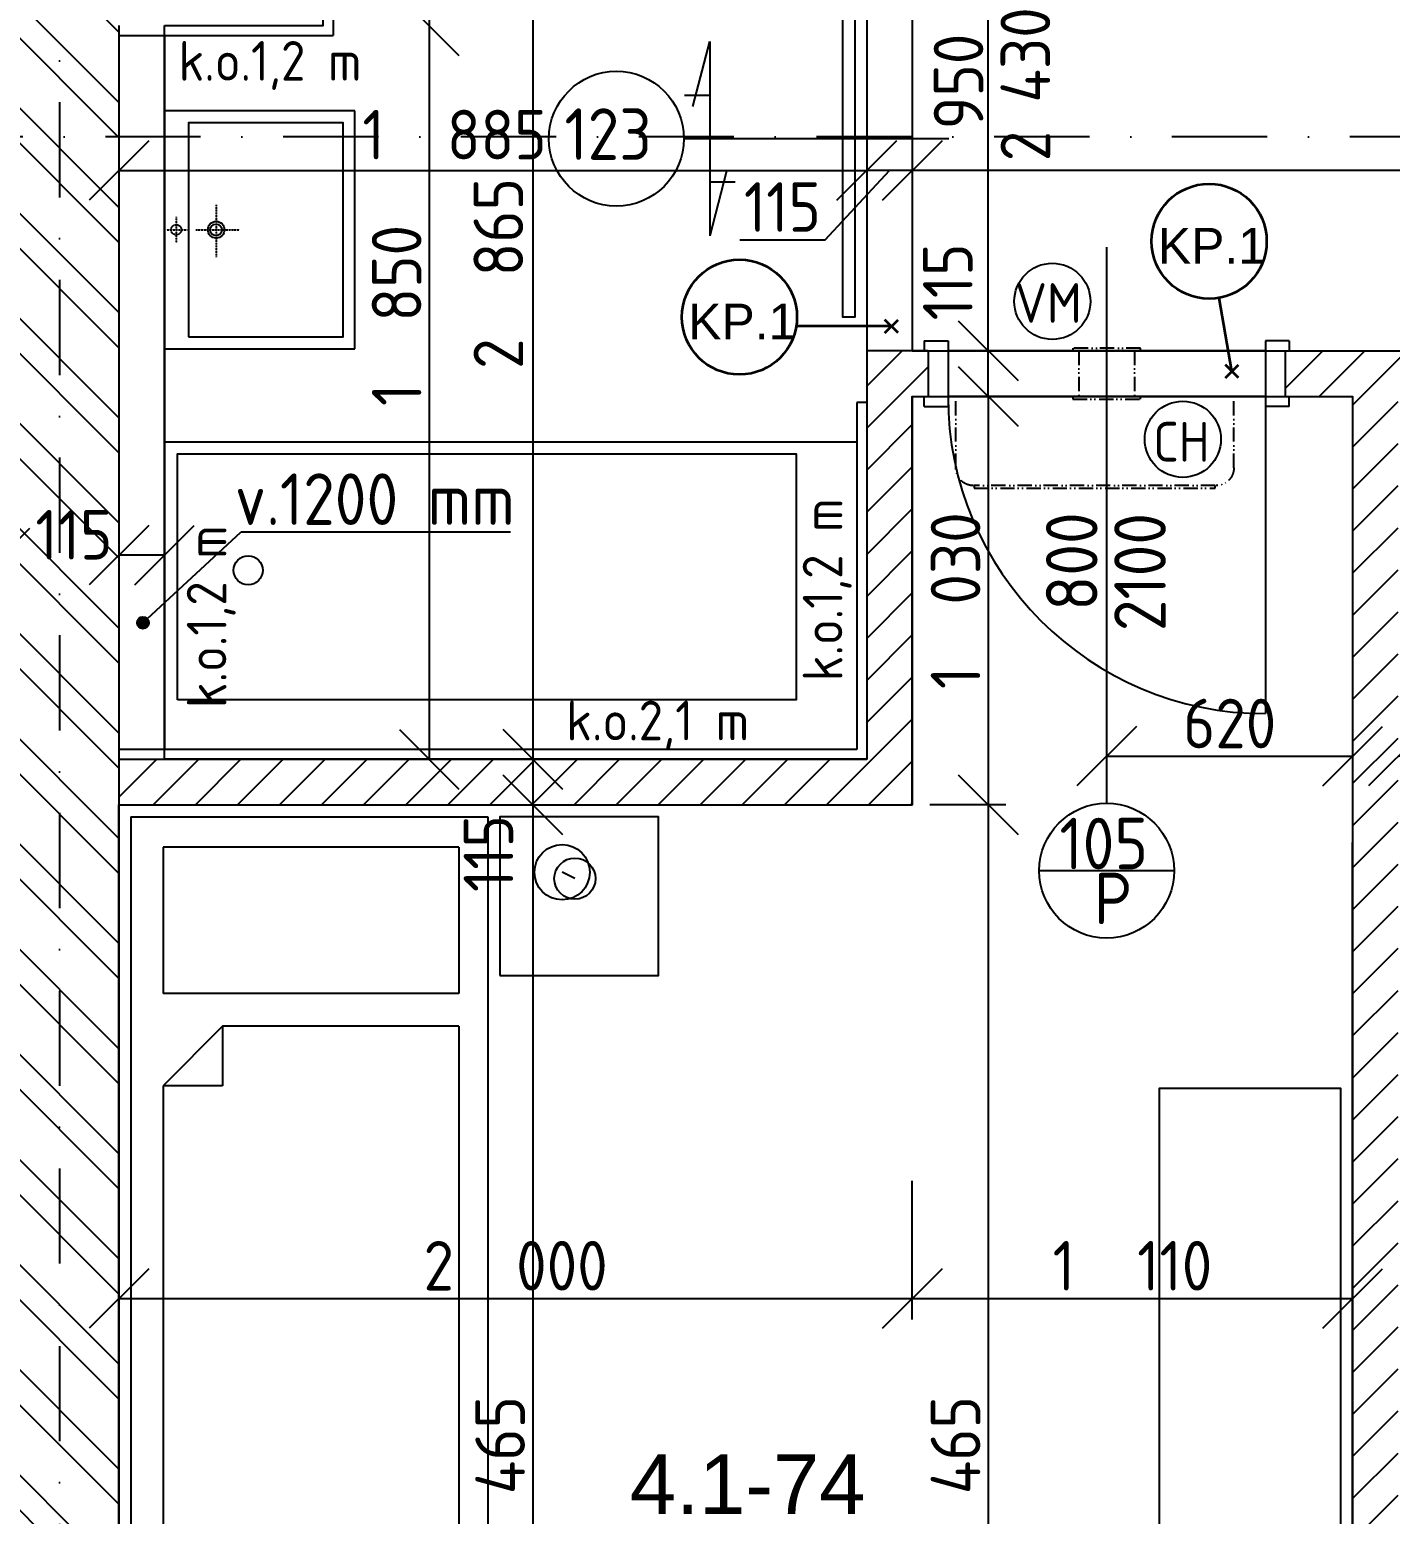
# Model space of a CAD drawing. Extents: x 4511820 to 5180432, y -1526536 to -944957.
# Drawn here: x 5014116 to 5017546, y -1079052 to -1075308 of the extents above; entities that cross this region are included whole.
import ezdxf

# ---------------------------------------------------------------- set-up
doc = ezdxf.new("R2010")
doc.units = 0
doc.header["$MEASUREMENT"] = 0
for name, pattern in [('ACAD_ISO12W100', [22, 12, -3, 0.5, -3, 0.5, -3]), ('BODKOCIARKOVANA_3', [5.6, 3, -1.3, 0, -1.3]), ('DASHED', [0.75, 0.5, -0.25])]:
    doc.linetypes.add(name, pattern=pattern)
doc.layers.get('0').update_dxf_attribs({"linetype": 'CONTINUOUS'})
doc.layers.get('Defpoints').update_dxf_attribs({"color": 61, "linetype": 'CONTINUOUS'})
for name, color, linetype in [('DVERE', 45, 'CONTINUOUS'), ('KÓTY', 4, 'CONTINUOUS'), ('MÚRY', 1, 'CONTINUOUS'), ('OKNÁ', 143, 'CONTINUOUS'), ('osi', 253, 'CONTINUOUS'), ('Plochy', 41, 'CONTINUOUS'), ('POPIS', 7, 'CONTINUOUS'), ('TENKÁ', 7, 'CONTINUOUS'), ('ZARIADENIE', 47, 'CONTINUOUS'), ('ZARIADOVACIE', 144, 'CONTINUOUS'), ('ZZ-chladenie', 133, 'CONTINUOUS'), ('zz-vetr', 52, 'CONTINUOUS'), ('ŠRAFY', 82, 'CONTINUOUS')]:
    doc.layers.add(name, color=color, linetype=linetype)
doc.layers.add('preklady', color=74, linetype='CONTINUOUS', lineweight=35)
doc.styles.add('ARIAL', font='arial.ttf')
doc.styles.add('STYLE1', font='isocp.shx')
doc.dimstyles.new('STANDARD-50', dxfattribs={"dimtxt": 125, "dimasz": 150, "dimexe": 10, "dimexo": 200, "dimgap": 20, "dimtad": 1, "dimdsep": 46, "dimlunit": 6, "dimtxsty": 'STYLE1', "dimblk1": 'OBLIQUE', "dimblk2": 'OBLIQUE', "dimsah": 1, "dimcen": 2.5, "dimse1": 1, "dimse2": 1, "dimadec": 0, "dimazin": 0, "dimtfac": 1, "dimtmove": 1, "dimatfit": 3, "dimldrblk": 'OBLIQUE', "dimfxl": 1, "dimtolj": 1, "dimtzin": 0, "dimarcsym": 0})
pattern_1 = [(45, (515270.5, 400718.02), (-53.0330086, 53.0330086), [])]

# ---------------------------------------------------------------- blocks, each defined once
blk = doc.blocks.new('JEDNOPOSTEL')
at = {"layer": 'ZARIADENIE', "ltscale": 0.25}
for p, q in [((4449069, -1322230.2), (4447069, -1322230.2)), ((4447069, -1323130.2), (4447069, -1322230.2)), ((4449069, -1322230.2), (4449069, -1323130.2)), ((4449069, -1323130.2), (4447069, -1323130.2)), ((4448913, -1323349.6), (4448929.1, -1323317.4))]:
    blk.add_line(p, q, dxfattribs=at)
at = {"layer": 'ZARIADENIE', "color": 76, "ltscale": 0.25}
for p, q in [((4448390.6, -1322311.3), (4447130.6, -1322311.3)), ((4447130.6, -1323056.9), (4447130.6, -1322311.3)), ((4448540.6, -1322461.3), (4448390.6, -1322311.3)), ((4448390.6, -1322461.3), (4448390.6, -1322311.3)), ((4448992.6, -1322311.3), (4448623.3, -1322311.3)), ((4448623.3, -1323056.9), (4448623.3, -1322311.3)), ((4448992.6, -1323056.9), (4448992.6, -1322311.3)), ((4448540.6, -1322461.3), (4448390.6, -1322461.3)), ((4448540.6, -1323056.9), (4448540.6, -1322461.3)), ((4448540.6, -1323056.9), (4447130.6, -1323056.9)), ((4448992.6, -1323056.9), (4448623.3, -1323056.9))]:
    blk.add_line(p, q, dxfattribs=at)
at = {"layer": 'ZARIADENIE'}
blk.add_lwpolyline([(4448669, -1323160.2), (4448669, -1323560.2), (4449069, -1323560.2), (4449069, -1323160.2)], close=True, dxfattribs=at)
at = {"layer": 'ZARIADENIE', "ltscale": 0.25}
for centre, radius in [((4448929.1, -1323317.4), 69.7), ((4448913, -1323349.6), 51.9)]:
    blk.add_circle(centre, radius, dxfattribs=at)
blk = doc.blocks.new('_OBLIQUE')
at = {"color": 0, "linetype": 'ByBlock'}
blk.add_line((-0.5, -0.5), (0.5, 0.5), dxfattribs=at)
blk = doc.blocks.new('*D20611')
at = {"layer": 'Defpoints', "color": 0}
for p in [(5017566, -1077140.5), (5017566, -1077259.2), (5018731, -1077259.2)]:
    blk.add_point(p, dxfattribs=at)
at = {"layer": 'KÓTY', "color": 0, "lineweight": -2}
blk.add_line((5018731, -1077140.5), (5017566, -1077140.5), dxfattribs=at)
at = {"layer": 'KÓTY', "color": 0, "linetype": 'ByBlock', "lineweight": -2, "xscale": 150, "yscale": 150, "zscale": 150, "rotation": 180}
blk.add_blockref('_OBLIQUE', (5017566, -1077140.5), dxfattribs=at)
at = {"layer": 'KÓTY', "color": 0, "linetype": 'ByBlock', "lineweight": -2, "xscale": 150, "yscale": 150, "zscale": 150}
blk.add_blockref('_OBLIQUE', (5018731, -1077140.5), dxfattribs=at)
at = {"layer": 'KÓTY', "color": 0, "insert": (5018148.5, -1077058), "char_height": 125, "attachment_point": 5, "style": 'STYLE1'}
blk.add_mtext('\\A1;1ﾠ165', dxfattribs=at)
blk = doc.blocks.new('*D20612')
at = {"layer": 'Defpoints', "color": 0}
for p in [(5016831, -1076926), (5017451, -1076926), (5017451, -1077140.5)]:
    blk.add_point(p, dxfattribs=at)
at = {"layer": 'KÓTY', "color": 0, "lineweight": -2}
blk.add_line((5016831, -1077140.5), (5017451, -1077140.5), dxfattribs=at)
at = {"layer": 'KÓTY', "color": 0, "linetype": 'ByBlock', "lineweight": -2, "xscale": 150, "yscale": 150, "zscale": 150, "rotation": 180}
blk.add_blockref('_OBLIQUE', (5016831, -1077140.5), dxfattribs=at)
at = {"layer": 'KÓTY', "color": 0, "linetype": 'ByBlock', "lineweight": -2, "xscale": 150, "yscale": 150, "zscale": 150}
blk.add_blockref('_OBLIQUE', (5017451, -1077140.5), dxfattribs=at)
at = {"layer": 'KÓTY', "color": 0, "insert": (5017141, -1077058), "char_height": 125, "attachment_point": 5, "style": 'STYLE1'}
blk.add_mtext('\\A1;620', dxfattribs=at)
blk = doc.blocks.new('*D20614')
at = {"layer": 'Defpoints', "color": 0}
for p in [(5014341, -1077263.2), (5016341, -1077263.2), (5016341, -1078508)]:
    blk.add_point(p, dxfattribs=at)
at = {"layer": 'KÓTY', "color": 0, "lineweight": -2}
blk.add_line((5014341, -1078508), (5016341, -1078508), dxfattribs=at)
at = {"layer": 'KÓTY', "color": 0, "linetype": 'ByBlock', "lineweight": -2, "xscale": 150, "yscale": 150, "zscale": 150, "rotation": 180}
blk.add_blockref('_OBLIQUE', (5014341, -1078508), dxfattribs=at)
at = {"layer": 'KÓTY', "color": 0, "linetype": 'ByBlock', "lineweight": -2, "xscale": 150, "yscale": 150, "zscale": 150}
blk.add_blockref('_OBLIQUE', (5016341, -1078508), dxfattribs=at)
at = {"layer": 'KÓTY', "color": 0, "insert": (5015341, -1078425.4), "char_height": 125, "attachment_point": 5, "style": 'STYLE1'}
blk.add_mtext('\\A1;2ﾠ000', dxfattribs=at)
blk = doc.blocks.new('*D20615')
at = {"layer": 'Defpoints', "color": 0}
for p in [(5016341, -1077263.2), (5017451, -1077263.2), (5017451, -1078508)]:
    blk.add_point(p, dxfattribs=at)
at = {"layer": 'KÓTY', "color": 0, "lineweight": -2}
blk.add_line((5016341, -1078508), (5017451, -1078508), dxfattribs=at)
at = {"layer": 'KÓTY', "color": 0, "linetype": 'ByBlock', "lineweight": -2, "xscale": 150, "yscale": 150, "zscale": 150, "rotation": 180}
blk.add_blockref('_OBLIQUE', (5016341, -1078508), dxfattribs=at)
at = {"layer": 'KÓTY', "color": 0, "linetype": 'ByBlock', "lineweight": -2, "xscale": 150, "yscale": 150, "zscale": 150}
blk.add_blockref('_OBLIQUE', (5017451, -1078508), dxfattribs=at)
at = {"layer": 'KÓTY', "color": 0, "insert": (5016896, -1078425.4), "char_height": 125, "attachment_point": 5, "style": 'STYLE1'}
blk.add_mtext('\\A1;1ﾠ110', dxfattribs=at)
blk = doc.blocks.new('*D20645')
at = {"layer": 'Defpoints', "color": 0}
for p in [(5014856, -1074283.2), (5014856, -1075298.2), (5015123, -1075298.2)]:
    blk.add_point(p, dxfattribs=at)
at = {"layer": 'KÓTY', "color": 0, "lineweight": -2}
blk.add_line((5015123, -1074283.2), (5015123, -1075298.2), dxfattribs=at)
at = {"layer": 'KÓTY', "color": 0, "linetype": 'ByBlock', "lineweight": -2, "xscale": 150, "yscale": 150, "zscale": 150}
for p, rotation in [((5015123, -1074283.2), 90), ((5015123, -1075298.2), 270)]:
    blk.add_blockref('_OBLIQUE', p, dxfattribs=dict(at, rotation=rotation))
at = {"layer": 'KÓTY', "color": 0, "insert": (5015040.5, -1074790.7), "char_height": 125, "attachment_point": 5, "rotation": 90, "style": 'STYLE1'}
blk.add_mtext('\\A1;1ﾠ015', dxfattribs=at)
blk = doc.blocks.new('*D20646')
at = {"layer": 'Defpoints', "color": 0}
for p in [(5014856, -1075298.2), (5014856, -1077148.2), (5015123, -1077148.2)]:
    blk.add_point(p, dxfattribs=at)
at = {"layer": 'KÓTY', "color": 0, "lineweight": -2}
blk.add_line((5015123, -1075298.2), (5015123, -1077148.2), dxfattribs=at)
at = {"layer": 'KÓTY', "color": 0, "linetype": 'ByBlock', "lineweight": -2, "xscale": 150, "yscale": 150, "zscale": 150}
for p, rotation in [((5015123, -1075298.2), 90), ((5015123, -1077148.2), 270)]:
    blk.add_blockref('_OBLIQUE', p, dxfattribs=dict(at, rotation=rotation))
at = {"layer": 'KÓTY', "color": 0, "insert": (5015041, -1076029), "char_height": 125, "attachment_point": 5, "rotation": 90, "style": 'STYLE1'}
blk.add_mtext('\\A1;1ﾠ850', dxfattribs=at)
blk = doc.blocks.new('*D20649')
at = {"layer": 'Defpoints', "color": 0}
for p in [(5014856, -1074283.2), (5014856, -1077148.2), (5015384.5, -1077148.2)]:
    blk.add_point(p, dxfattribs=at)
at = {"layer": 'KÓTY', "color": 0, "lineweight": -2}
blk.add_line((5015384.5, -1074283.2), (5015384.5, -1077148.2), dxfattribs=at)
at = {"layer": 'KÓTY', "color": 0, "linetype": 'ByBlock', "lineweight": -2, "xscale": 150, "yscale": 150, "zscale": 150}
for p, rotation in [((5015384.5, -1074283.2), 90), ((5015384.5, -1077148.2), 270)]:
    blk.add_blockref('_OBLIQUE', p, dxfattribs=dict(at, rotation=rotation))
at = {"layer": 'KÓTY', "color": 0, "insert": (5015297.5, -1075923), "char_height": 125, "attachment_point": 5, "rotation": 90, "style": 'STYLE1'}
blk.add_mtext('\\A1;2ﾠ865', dxfattribs=at)
blk = doc.blocks.new('*D20650')
at = {"layer": 'Defpoints', "color": 0}
for p in [(5014341, -1077148.2), (5014341, -1077263.2), (5015384.5, -1077263.2)]:
    blk.add_point(p, dxfattribs=at)
at = {"layer": 'KÓTY', "color": 0, "lineweight": -2}
blk.add_line((5015384.5, -1077148.2), (5015384.5, -1077263.2), dxfattribs=at)
at = {"layer": 'KÓTY', "color": 0, "linetype": 'ByBlock', "lineweight": -2, "xscale": 150, "yscale": 150, "zscale": 150}
for p, rotation in [((5015384.5, -1077148.2), 90), ((5015384.5, -1077263.2), 270)]:
    blk.add_blockref('_OBLIQUE', p, dxfattribs=dict(at, rotation=rotation))
at = {"layer": 'KÓTY', "color": 0, "insert": (5015272.5, -1077386), "char_height": 125, "attachment_point": 5, "rotation": 90, "style": 'STYLE1'}
blk.add_mtext('\\A1;115', dxfattribs=at)
blk = doc.blocks.new('*D20651')
at = {"layer": 'Defpoints', "color": 0}
for p in [(5014341, -1077263.2), (5014341, -1080728.2), (5015384.5, -1080728.2)]:
    blk.add_point(p, dxfattribs=at)
at = {"layer": 'KÓTY', "color": 0, "lineweight": -2}
blk.add_line((5015384.5, -1077263.2), (5015384.5, -1080728.2), dxfattribs=at)
at = {"layer": 'KÓTY', "color": 0, "linetype": 'ByBlock', "lineweight": -2, "xscale": 150, "yscale": 150, "zscale": 150}
for p, rotation in [((5015384.5, -1077263.2), 90), ((5015384.5, -1080728.2), 270)]:
    blk.add_blockref('_OBLIQUE', p, dxfattribs=dict(at, rotation=rotation))
at = {"layer": 'KÓTY', "color": 0, "insert": (5015302, -1078995.7), "char_height": 125, "attachment_point": 5, "rotation": 90, "style": 'STYLE1'}
blk.add_mtext('\\A1;3ﾠ465', dxfattribs=at)
blk = doc.blocks.new('*D20653')
at = {"layer": 'Defpoints', "color": 0}
for p in [(5016341, -1075168.2), (5016341, -1075663.5), (5020681, -1075663.5)]:
    blk.add_point(p, dxfattribs=at)
at = {"layer": 'KÓTY', "color": 0, "lineweight": -2}
blk.add_line((5020681, -1075663.5), (5016341, -1075663.5), dxfattribs=at)
at = {"layer": 'KÓTY', "color": 0, "linetype": 'ByBlock', "lineweight": -2, "xscale": 150, "yscale": 150, "zscale": 150, "rotation": 180}
blk.add_blockref('_OBLIQUE', (5016341, -1075663.5), dxfattribs=at)
at = {"layer": 'KÓTY', "color": 0, "linetype": 'ByBlock', "lineweight": -2, "xscale": 150, "yscale": 150, "zscale": 150}
blk.add_blockref('_OBLIQUE', (5020681, -1075663.5), dxfattribs=at)
at = {"layer": 'KÓTY', "color": 0, "insert": (5018511, -1075581), "char_height": 125, "attachment_point": 5, "style": 'STYLE1'}
blk.add_mtext('\\A1;4ﾠ340', dxfattribs=at)
blk = doc.blocks.new('*D20662')
at = {"layer": 'Defpoints', "color": 0}
for p in [(5014341, -1075318.5), (5016226, -1075318.5), (5016226, -1075663.5)]:
    blk.add_point(p, dxfattribs=at)
at = {"layer": 'KÓTY', "color": 0, "lineweight": -2}
blk.add_line((5014341, -1075663.5), (5016226, -1075663.5), dxfattribs=at)
at = {"layer": 'KÓTY', "color": 0, "linetype": 'ByBlock', "lineweight": -2, "xscale": 150, "yscale": 150, "zscale": 150, "rotation": 180}
blk.add_blockref('_OBLIQUE', (5014341, -1075663.5), dxfattribs=at)
at = {"layer": 'KÓTY', "color": 0, "linetype": 'ByBlock', "lineweight": -2, "xscale": 150, "yscale": 150, "zscale": 150}
blk.add_blockref('_OBLIQUE', (5016226, -1075663.5), dxfattribs=at)
at = {"layer": 'KÓTY', "color": 0, "insert": (5015187, -1075573), "char_height": 125, "attachment_point": 5, "style": 'STYLE1'}
blk.add_mtext('\\A1;1ﾠ885', dxfattribs=at)
blk = doc.blocks.new('*D20663')
at = {"layer": 'Defpoints', "color": 0}
for p in [(5016226, -1075663.5), (5016226, -1075663.5), (5016341, -1075663.5)]:
    blk.add_point(p, dxfattribs=at)
at = {"layer": 'KÓTY', "color": 0, "lineweight": -2}
for p, q in [((5016121, -1075838), (5016283.5, -1075663.5)), ((5016341, -1075663.5), (5016226, -1075663.5)), ((5015906, -1075838), (5016121, -1075838))]:
    blk.add_line(p, q, dxfattribs=at)
at = {"layer": 'KÓTY', "color": 0, "linetype": 'ByBlock', "lineweight": -2, "xscale": 150, "yscale": 150, "zscale": 150, "rotation": 180}
blk.add_blockref('_OBLIQUE', (5016226, -1075663.5), dxfattribs=at)
at = {"layer": 'KÓTY', "color": 0, "linetype": 'ByBlock', "lineweight": -2, "xscale": 150, "yscale": 150, "zscale": 150}
blk.add_blockref('_OBLIQUE', (5016341, -1075663.5), dxfattribs=at)
at = {"layer": 'KÓTY', "color": 0, "insert": (5016013.5, -1075755.5), "char_height": 125, "attachment_point": 5, "style": 'STYLE1'}
blk.add_mtext('\\A1;115', dxfattribs=at)
blk = doc.blocks.new('*D20664')
at = {"layer": 'Defpoints', "color": 0}
for p in [(5016341, -1076233.2), (5016341, -1077263.2), (5016532.5, -1077263.2)]:
    blk.add_point(p, dxfattribs=at)
at = {"layer": 'KÓTY', "color": 0, "lineweight": -2}
blk.add_line((5016532.5, -1076233.2), (5016532.5, -1077263.2), dxfattribs=at)
at = {"layer": 'KÓTY', "color": 0, "linetype": 'ByBlock', "lineweight": -2, "xscale": 150, "yscale": 150, "zscale": 150}
for p, rotation in [((5016532.5, -1076233.2), 90), ((5016532.5, -1077263.2), 270)]:
    blk.add_blockref('_OBLIQUE', p, dxfattribs=dict(at, rotation=rotation))
at = {"layer": 'KÓTY', "color": 0, "insert": (5016450, -1076748.2), "char_height": 125, "attachment_point": 5, "rotation": 90, "style": 'STYLE1'}
blk.add_mtext('\\A1;1ﾠ030', dxfattribs=at)
blk = doc.blocks.new('*D20665')
at = {"layer": 'Defpoints', "color": 0}
for p in [(5016341, -1077263.2), (5016341, -1080728.2), (5016532.5, -1080728.2)]:
    blk.add_point(p, dxfattribs=at)
at = {"layer": 'KÓTY', "color": 0, "lineweight": -2}
blk.add_line((5016532.5, -1077263.2), (5016532.5, -1080728.2), dxfattribs=at)
at = {"layer": 'KÓTY', "color": 0, "linetype": 'ByBlock', "lineweight": -2, "xscale": 150, "yscale": 150, "zscale": 150}
for p, rotation in [((5016532.5, -1077263.2), 90), ((5016532.5, -1080728.2), 270)]:
    blk.add_blockref('_OBLIQUE', p, dxfattribs=dict(at, rotation=rotation))
at = {"layer": 'KÓTY', "color": 0, "insert": (5016450, -1078995.7), "char_height": 125, "attachment_point": 5, "rotation": 90, "style": 'STYLE1'}
blk.add_mtext('\\A1;3ﾠ465', dxfattribs=at)
blk = doc.blocks.new('*D20666')
at = {"layer": 'Defpoints', "color": 0}
for p in [(5016283.5, -1075168.2), (5016532.5, -1075168.2), (5016303.5, -1076118.2)]:
    blk.add_point(p, dxfattribs=at)
at = {"layer": 'KÓTY', "color": 0, "lineweight": -2}
blk.add_line((5016532.5, -1076118.2), (5016532.5, -1075168.2), dxfattribs=at)
at = {"layer": 'KÓTY', "color": 0, "linetype": 'ByBlock', "lineweight": -2, "xscale": 150, "yscale": 150, "zscale": 150}
for p, rotation in [((5016532.5, -1075168.2), 90), ((5016532.5, -1076118.2), 270)]:
    blk.add_blockref('_OBLIQUE', p, dxfattribs=dict(at, rotation=rotation))
at = {"layer": 'KÓTY', "color": 0, "insert": (5016457.5, -1075439), "char_height": 125, "attachment_point": 5, "rotation": 90, "style": 'STYLE1'}
blk.add_mtext('\\A1;950', dxfattribs=at)
blk = doc.blocks.new('*D20667')
at = {"layer": 'Defpoints', "color": 0}
for p in [(5016532.5, -1076118.2), (5016532.5, -1076118.2), (5016532.5, -1076233.2)]:
    blk.add_point(p, dxfattribs=at)
at = {"layer": 'KÓTY', "color": 0, "lineweight": -2}
blk.add_line((5016532.5, -1076233.2), (5016532.5, -1076118.2), dxfattribs=at)
at = {"layer": 'KÓTY', "color": 0, "linetype": 'ByBlock', "lineweight": -2, "xscale": 150, "yscale": 150, "zscale": 150}
for p, rotation in [((5016532.5, -1076118.2), 90), ((5016532.5, -1076233.2), 270)]:
    blk.add_blockref('_OBLIQUE', p, dxfattribs=dict(at, rotation=rotation))
at = {"layer": 'KÓTY', "color": 0, "insert": (5016430.5, -1075944.5), "char_height": 125, "attachment_point": 5, "rotation": 90, "style": 'STYLE1'}
blk.add_mtext('\\A1;115', dxfattribs=at)
blk = doc.blocks.new('*D20671')
at = {"layer": 'Defpoints', "color": 0}
for p in [(5014341, -1076633.5), (5014341, -1076937.2), (5014456, -1076937.2)]:
    blk.add_point(p, dxfattribs=at)
at = {"layer": 'KÓTY', "color": 0, "lineweight": -2}
blk.add_line((5014456, -1076633.5), (5014341, -1076633.5), dxfattribs=at)
at = {"layer": 'KÓTY', "color": 0, "linetype": 'ByBlock', "lineweight": -2, "xscale": 150, "yscale": 150, "zscale": 150, "rotation": 180}
blk.add_blockref('_OBLIQUE', (5014341, -1076633.5), dxfattribs=at)
at = {"layer": 'KÓTY', "color": 0, "linetype": 'ByBlock', "lineweight": -2, "xscale": 150, "yscale": 150, "zscale": 150}
blk.add_blockref('_OBLIQUE', (5014456, -1076633.5), dxfattribs=at)
at = {"layer": 'KÓTY', "color": 0, "insert": (5014227.5, -1076582), "char_height": 125, "attachment_point": 5, "style": 'STYLE1'}
blk.add_mtext('\\A1;115', dxfattribs=at)
blk = doc.blocks.new('*D20689')
at = {"layer": 'Defpoints', "color": 0}
for p in [(5011201, -1075483.2), (5014041, -1075483.2), (5014041, -1076640.5)]:
    blk.add_point(p, dxfattribs=at)
at = {"layer": 'KÓTY', "color": 0, "lineweight": -2}
blk.add_line((5011201, -1076640.5), (5014041, -1076640.5), dxfattribs=at)
at = {"layer": 'KÓTY', "color": 0, "linetype": 'ByBlock', "lineweight": -2, "xscale": 150, "yscale": 150, "zscale": 150, "rotation": 180}
blk.add_blockref('_OBLIQUE', (5011201, -1076640.5), dxfattribs=at)
at = {"layer": 'KÓTY', "color": 0, "linetype": 'ByBlock', "lineweight": -2, "xscale": 150, "yscale": 150, "zscale": 150}
blk.add_blockref('_OBLIQUE', (5014041, -1076640.5), dxfattribs=at)
at = {"layer": 'KÓTY', "color": 0, "insert": (5012621, -1076558), "char_height": 125, "attachment_point": 5, "style": 'STYLE1'}
blk.add_mtext('\\A1;2ﾠ840', dxfattribs=at)
blk = doc.blocks.new('chlad2')
at = {"layer": 'ZZ-chladenie', "linetype": 'ACAD_ISO12W100', "ltscale": 3}
for p, q in [((5102412.5, -1105747.3), (5102592.5, -1105747.3)), ((5102412.5, -1106448.4), (5102592.5, -1106448.4))]:
    blk.add_line(p, q, dxfattribs=at)
blk.add_lwpolyline([(5102367.5, -1106402), (5102360.8, -1106402), (5102360.8, -1105794.8), (5102367.5, -1105794.8)], close=True, dxfattribs=at)
for centre, start, end in [((5102412.5, -1105792.3), 90, 180), ((5102412.5, -1106403.4), 180, 270)]:
    blk.add_arc(centre, 45, start, end, dxfattribs=at)

msp = doc.modelspace()

# ---------------------------------------------------------------- hatches: boundary and pattern name
at = {"layer": 'KÓTY'}
h = msp.add_hatch(color=256, dxfattribs=at)
h.dxf.hatch_style = 1
h.paths.add_polyline_path([(5014401.5, -1076818.844, -0.65381715), (5014390.478, -1076793.67, -1.52947961)])
at = {"layer": 'ŠRAFY'}
h = msp.add_hatch(dxfattribs=at)
h.set_pattern_fill('ANSI32', color=256, scale=500, angle=90)
h.set_pattern_definition([(135, (515810.9, 44482.1), (-132.5825215, -132.5825215), []), (135, (515810.9, 44570.48), (-132.5825215, -132.5825215), [])])
h.paths.add_polyline_path([(5014041, -1074118.172), (5014041, -1080868.172), (5014341, -1080868.172), (5014341, -1077263.172), (5014341, -1077148.172), (5014341, -1075298.172), (5014341, -1075183.172), (5014341, -1074283.172), (5014341, -1074118.172)])
h.paths.add_polyline_path([(5014047.201, -1079922.98), (5014334.799, -1079922.98), (5014334.799, -1080172.98), (5014047.201, -1080172.98)], flags=24)
at = {"layer": 'ŠRAFY', "ltscale": 0.25}
h = msp.add_hatch(dxfattribs=at)
h.set_pattern_fill('ANSI31', color=256, scale=600, style=0)
h.set_pattern_definition(pattern_1)
h.paths.add_polyline_path([(5014341, -1077263.172), (5016341, -1077263.172), (5016341, -1076233.172), (5016371, -1076233.172), (5016381, -1076233.172), (5016381, -1076118.172), (5016371, -1076118.172), (5016341, -1076118.172), (5016226, -1076118.172), (5016226, -1076248.172), (5016226, -1077148.172), (5014341, -1077148.172)])
h.paths.add_polyline_path([(5016305.5, -1076063.25), (5016305.5, -1075825.75), (5016555.5, -1075825.75), (5016555.5, -1076063.25)], flags=9)
h = msp.add_hatch(dxfattribs=at)
h.set_pattern_fill('ANSI31', color=256, scale=600, style=0)
h.set_pattern_definition(pattern_1)
h.paths.add_polyline_path([(5017451, -1080868.172), (5017566, -1080868.172), (5017566, -1080728.172), (5017566, -1076233.172), (5018271, -1076233.172), (5018281, -1076233.172), (5018281, -1076118.172), (5018271, -1076118.172), (5018241, -1076118.172), (5017291, -1076118.172), (5017281, -1076118.172), (5017281, -1076233.172), (5017291, -1076233.172), (5017451, -1076233.172), (5017451, -1080728.172)])

# ---------------------------------------------------------------- linework, layer by layer
at = {"layer": 'DVERE', "ltscale": 0.25}
for p, q in [((5016831, -1077259.172), (5016831, -1075856.516)), ((5016371, -1076093.172), (5016431, -1076093.172)), ((5016371, -1076093.172), (5016371, -1076118.172)), ((5016431, -1076093.172), (5016431, -1076258.172)), ((5017291, -1076093.172), (5017231, -1076093.172)), ((5017231, -1076093.172), (5017231, -1076258.172)), ((5017291, -1076093.172), (5017291, -1076118.172)), ((5017231, -1076118.172), (5016431, -1076118.172)), ((5016371, -1076258.172), (5016371, -1076233.172)), ((5016371, -1076258.172), (5016431, -1076258.172)), ((5017231, -1076233.172), (5016431, -1076233.172)), ((5017231, -1076233.172), (5017231, -1077033.172)), ((5017291, -1076258.172), (5017231, -1076258.172)), ((5017291, -1076258.172), (5017291, -1076233.172)), ((5017001, -1077429.172), (5016661, -1077429.172))]:
    msp.add_line(p, q, dxfattribs=at)
msp.add_circle((5016831, -1077429.172), 170, dxfattribs=at)
msp.add_arc((5017231, -1076233.172), 800, 180, 270, dxfattribs=at)
at = {"layer": 'KÓTY'}
for p, q in [((5014401.5, -1076803.844), (5014648.5, -1076575.844)), ((5015328, -1076575.844), (5014648.5, -1076575.844)), ((5016576.5, -1077263.172), (5016385, -1077263.172))]:
    msp.add_line(p, q, dxfattribs=at)
at = {"layer": 'KÓTY', "ltscale": 25}
msp.add_line((5016341, -1078561.383), (5016341, -1078211.383), dxfattribs=at)
at = {"layer": 'KÓTY'}
msp.add_circle((5014401.5, -1076803.844), 15, dxfattribs=at)
at = {"layer": 'MÚRY'}
for p, q in [((5014341, -1075298.172), (5014341, -1077148.172)), ((5016381, -1076118.172), (5016226, -1076118.172)), ((5016226, -1076118.172), (5016226, -1077148.172)), ((5016341, -1076233.172), (5016341, -1077263.172)), ((5017451, -1076233.172), (5017451, -1080868.172)), ((5014341, -1077148.172), (5016226, -1077148.172)), ((5014341, -1077263.172), (5014341, -1080868.172)), ((5014341, -1077263.172), (5016341, -1077263.172))]:
    msp.add_line(p, q, dxfattribs=at)
at = {"layer": 'MÚRY', "ltscale": 0.25}
for p, q in [((5016381, -1076118.172), (5016381, -1076233.172)), ((5017281, -1076118.172), (5018281, -1076118.172)), ((5017281, -1076118.172), (5017281, -1076233.172)), ((5016341, -1076233.172), (5016381, -1076233.172)), ((5017281, -1076233.172), (5017451, -1076233.172))]:
    msp.add_line(p, q, dxfattribs=at)
at = {"layer": 'OKNÁ', "ltscale": 0.25}
for p, q in [((5015787.705, -1075501.636), (5015830.263, -1075338)), ((5015830.263, -1075338), (5015830.263, -1075828.344)), ((5015766.5, -1075473.5), (5015830.263, -1075473.5)), ((5016433, -1075583.172), (5015765, -1075583.172)), ((5015872.82, -1075664.708), (5015830.263, -1075828.344)), ((5015894.025, -1075692.844), (5015830.263, -1075692.844))]:
    msp.add_line(p, q, dxfattribs=at)
at = {"layer": 'OKNÁ'}
msp.add_lwpolyline([(5016166, -1075133.172), (5016196, -1075133.172), (5016196, -1076033.172), (5016166, -1076033.172)], close=True, dxfattribs=at)
at = {"layer": 'OKNÁ', "ltscale": 0.25}
msp.add_circle((5015595, -1075583.172), 170, dxfattribs=at)
at = {"layer": 'osi', "linetype": 'BODKOCIARKOVANA_3', "ltscale": 80}
for p, q in [((5014191, -1047260.98), (5014191, -1084778.172)), ((5041881, -1075578.172), (4978211, -1075578.172))]:
    msp.add_line(p, q, dxfattribs=at)
at = {"layer": 'Plochy'}
for points in [[(5014456, -1075298.172), (5014856, -1075298.172), (5014856, -1074283.172), (5016226, -1074283.172), (5016226, -1077148.172), (5014456, -1077148.172)], [(5020681, -1074283.172), (5016341, -1074283.172), (5016341, -1076118.172), (5020681, -1076118.172)], [(5014341, -1080728.172), (5014341, -1077263.172), (5016341, -1077263.172), (5016341, -1076233.172), (5017451, -1076233.172), (5017449, -1080728.172)]]:
    msp.add_lwpolyline(points, close=True, dxfattribs=at)
at = {"layer": 'preklady'}
for p, q in [((5017146.882, -1076169.882), (5017114.363, -1075984.829)), ((5016288.383, -1076056.383), (5016048.372, -1076056.383)), ((5016271.765, -1076072.999), (5016304.999, -1076039.765)), ((5016305, -1076073), (5016271.766, -1076039.766)), ((5017130.265, -1076186.499), (5017163.499, -1076153.265)), ((5017163.5, -1076186.5), (5017130.266, -1076153.266))]:
    msp.add_line(p, q, dxfattribs=at)
at = {"layer": 'preklady', "ltscale": 0.25}
for centre in [(5017089.267, -1075842.017), (5015905.267, -1076033.017)]:
    msp.add_circle(centre, 145, dxfattribs=at)
at = {"layer": 'TENKÁ', "ltscale": 0.25}
for p, q in [((5014881, -1074308.172), (5014881, -1075323.172)), ((5014341, -1075323.172), (5014881, -1075323.172)), ((5016201, -1076248.172), (5016201, -1077123.172)), ((5016226, -1076248.172), (5016201, -1076248.172)), ((5016201, -1076348.172), (5014456, -1076348.172)), ((5016201, -1077123.172), (5014341, -1077123.172))]:
    msp.add_line(p, q, dxfattribs=at)
at = {"layer": 'TENKÁ', "linetype": 'ACAD_ISO12W100', "ltscale": 10}
for p, q in [((5016226, -1075168.172), (5016226, -1076118.172)), ((5016341, -1075168.172), (5016341, -1076118.172))]:
    msp.add_line(p, q, dxfattribs=at)
at = {"layer": 'TENKÁ'}
for p, q in [((5014456, -1075323.172), (5014456, -1077123.172)), ((5014341, -1077148.172), (5014341, -1077263.172))]:
    msp.add_line(p, q, dxfattribs=at)
at = {"layer": 'ZARIADENIE', "color": 45, "ltscale": 0.25}
msp.add_lwpolyline([(5017421, -1079578.172), (5017421, -1077978.172), (5016963.233, -1077978.172), (5016963.233, -1079578.172)], close=True, dxfattribs=at)
at = {"layer": 'ZARIADOVACIE', "ltscale": 0.25}
for p, q in [((5014936, -1075513.172), (5014456, -1075513.172)), ((5014936, -1076113.172), (5014936, -1075513.172)), ((5014456, -1076113.172), (5014936, -1076113.172))]:
    msp.add_line(p, q, dxfattribs=at)
at = {"layer": 'ZARIADOVACIE', "linetype": 'DASHED'}
for p, q in [((5014585.771, -1075750.183), (5014585.771, -1075881.637)), ((5014460.701, -1075813.172), (5014512.735, -1075813.172)), ((5014485.348, -1075780.308), (5014485.348, -1075846.035)), ((5014535.107, -1075813.172), (5014644.652, -1075813.172))]:
    msp.add_line(p, q, dxfattribs=at)
at = {"layer": 'ZARIADOVACIE', "ltscale": 0.25}
for points in [[(5014516, -1076083.172), (5014906, -1076083.172), (5014906, -1075543.172), (5014516, -1075543.172)], [(5014516, -1076083.172), (5014906, -1076083.172), (5014906, -1075543.172), (5014516, -1075543.172)], [(5014488.472, -1076998.172), (5014488.472, -1076378.172), (5016048.472, -1076378.172), (5016048.472, -1076998.172)]]:
    msp.add_lwpolyline(points, close=True, dxfattribs=at)
at = {"layer": 'ZARIADOVACIE', "linetype": 'DASHED'}
msp.add_circle((5014485.348, -1075812.858), 12.931, dxfattribs=at)
at = {"layer": 'ZARIADOVACIE', "linetype": 'Continuous'}
for centre, radius in [((5014586.038, -1075812.899), 20.877), ((5014585.771, -1075813.172), 14.781)]:
    msp.add_circle(centre, radius, dxfattribs=at)
at = {"layer": 'ZARIADOVACIE', "ltscale": 0.25}
msp.add_circle((5014666.695, -1076671.682), 36.624, dxfattribs=at)
at = {"layer": 'ZZ-chladenie'}
msp.add_circle((5017022.981, -1076341.284), 96, dxfattribs=at)
at = {"layer": 'zz-vetr', "linetype": 'ACAD_ISO12W100', "lineweight": -2, "ltscale": 3}
for p, q in [((5016761, -1076118.173), (5016761, -1076233.173)), ((5016901, -1076118.173), (5016901, -1076233.173))]:
    msp.add_line(p, q, dxfattribs=at)
for points in [[(5016916, -1076118.173), (5016916, -1076111.173), (5016746, -1076111.173), (5016746, -1076118.173)], [(5016916, -1076240.173), (5016916, -1076233.173), (5016746, -1076233.173), (5016746, -1076240.173)]]:
    msp.add_lwpolyline(points, close=True, dxfattribs=at)
at = {"layer": 'zz-vetr'}
msp.add_circle((5016693.96, -1075993.391), 96, dxfattribs=at)

# ---------------------------------------------------------------- block references
at = {"layer": 'ZARIADENIE', "color": 2, "rotation": 89.99999999999999}
msp.add_blockref('JEDNOPOSTEL', (3692140.809, -5526362.172), dxfattribs=at)
at = {"layer": 'ZZ-chladenie', "xscale": -1, "rotation": 269.9999999999999}
msp.add_blockref('chlad2', (6122898.93, -6178825.673), dxfattribs=at)

# ---------------------------------------------------------------- texts
at = {"layer": 'DVERE', "ltscale": 0.25, "style": 'STYLE1'}
msp.add_text('123', height=130, dxfattribs=at).set_placement((5015463.97, -1075636.672))
at = {"layer": 'DVERE', "style": 'STYLE1'}
for s, p in [('105', (5016711.97, -1077425.672)), ('P', (5016798.97, -1077564.309))]:
    msp.add_text(s, height=130, dxfattribs=at).set_placement(p)
at = {"layer": 'KÓTY', "insert": (5016626.088, -1075446.058), "char_height": 125, "attachment_point": 5, "rotation": 90, "style": 'STYLE1'}
msp.add_mtext('\\A1;2 430', dxfattribs=at)
at = {"layer": 'POPIS', "lineweight": 40, "ltscale": 0.25, "style": 'ARIAL'}
msp.add_text('4.1-74', height=150, dxfattribs=at).set_placement((5015628.769, -1079051.251))
at = {"layer": 'preklady', "linetype": 'Continuous', "lineweight": 20, "style": 'ARIAL'}
for p in [(5016960.003, -1075898.274), (5015776.003, -1076089.274)]:
    msp.add_text('KP.1', height=90, dxfattribs=at).set_placement(p)
at = {"layer": 'TENKÁ', "linetype": 'Continuous', "style": 'STYLE1'}
for s, height, p in [('k.o.1,2 m', 100, (5014491.48, -1075436.95)), ('v.1200 mm', 130, (5014632.755, -1076557.26)), ('k.o.2,1 m', 100, (5015468.772, -1077100.432))]:
    msp.add_text(s, height=height, dxfattribs=at).set_placement(p)
for s, height, p in [('k.o.1,2 m', 100, (5016164.845, -1076951.234)), ('800', 130, (5016807.989, -1076773.439)), ('2100', 130, (5016980.097, -1076825.212)), ('k.o.1,2 m', 100, (5014612.03, -1077019.018))]:
    msp.add_text(s, height=height, rotation=90, dxfattribs=at).set_placement(p)
at = {"layer": 'ZZ-chladenie', "style": 'STYLE1'}
msp.add_text('CH', height=100, dxfattribs=at).set_placement((5016948.353, -1076397.483))
at = {"layer": 'zz-vetr', "style": 'STYLE1'}
msp.add_text('VM', height=100, dxfattribs=at).set_placement((5016599.653, -1076047.404))

# ---------------------------------------------------------------- dimensions: what is measured, and where the dimension line sits
at = {"layer": 'KÓTY'}
for base, p1, p2, picture, middle in [((5015123, -1075298.172), (5014856, -1074283.172), (5014856, -1075298.172), '*D20645', (5015040.457, -1074790.672)), ((5016532.5, -1077263.172), (5016341, -1076233.172), (5016341, -1077263.172), '*D20664', (5016449.957, -1076748.172)), ((5015384.5, -1080728.172), (5014341, -1077263.172), (5014341, -1080728.172), '*D20651', (5015301.957, -1078995.672)), ((5016532.5, -1080728.172), (5016341, -1077263.172), (5016341, -1080728.172), '*D20665', (5016449.957, -1078995.672))]:
    dim = msp.add_linear_dim(base=base, p1=p1, p2=p2, angle=90, dimstyle='STANDARD-50', dxfattribs=at)
    dim.commit()
    dim.dimension.update_dxf_attribs({"geometry": picture, "text_midpoint": middle})
for base, p1, p2, picture, middle in [((5015384.5, -1077148.172), (5014856, -1074283.172), (5014856, -1077148.172), '*D20649', (5015380, -1075923)), ((5016532.5, -1075168.172), (5016303.5, -1076118.172), (5016283.5, -1075168.172), '*D20666', (5016540, -1075439)), ((5015123, -1077148.172), (5014856, -1075298.172), (5014856, -1077148.172), '*D20646', (5015123.5, -1076029)), ((5016532.5, -1076118.172), (5016532.5, -1076233.172), (5016532.5, -1076118.172), '*D20667', (5016513, -1075944.5)), ((5015384.5, -1077263.172), (5014341, -1077148.172), (5014341, -1077263.172), '*D20650', (5015355, -1077386))]:
    dim = msp.add_linear_dim(base=base, p1=p1, p2=p2, angle=90, dimstyle='STANDARD-50', dxfattribs=at)
    dim.commit()
    dim.dimension.update_dxf_attribs({"geometry": picture, "text_midpoint": middle, "dimtype": 160})
for base, p1, p2, picture, middle in [((5016341, -1075663.5), (5020681, -1075663.5), (5016341, -1075168.172), '*D20653', (5018511, -1075580.957)), ((5014041, -1076640.5), (5011201, -1075483.172), (5014041, -1075483.172), '*D20689', (5012621, -1076557.957)), ((5017451, -1077140.5), (5016831, -1076925.992), (5017451, -1076925.992), '*D20612', (5017141, -1077058)), ((5017566, -1077140.5), (5018731, -1077259.172), (5017566, -1077259.172), '*D20611', (5018148.5, -1077057.957)), ((5016341, -1078507.98), (5014341, -1077263.172), (5016341, -1077263.172), '*D20614', (5015341, -1078425.438)), ((5017451, -1078507.98), (5016341, -1077263.172), (5017451, -1077263.172), '*D20615', (5016896, -1078425.438))]:
    dim = msp.add_linear_dim(base=base, p1=p1, p2=p2, dimstyle='STANDARD-50', dxfattribs=at)
    dim.commit()
    dim.dimension.update_dxf_attribs({"geometry": picture, "text_midpoint": middle})
for base, p1, p2, picture, middle in [((5016226, -1075663.5), (5014341, -1075318.5), (5016226, -1075318.5), '*D20662', (5015187, -1075655.5)), ((5016226, -1075663.5), (5016341, -1075663.5), (5016226, -1075663.5), '*D20663', (5016101, -1075838)), ((5014341, -1076633.5), (5014456, -1076937.172), (5014341, -1076937.172), '*D20671', (5014227.5, -1076664.5))]:
    dim = msp.add_linear_dim(base=base, p1=p1, p2=p2, dimstyle='STANDARD-50', dxfattribs=at)
    dim.commit()
    dim.dimension.update_dxf_attribs({"geometry": picture, "text_midpoint": middle, "dimtype": 160})

doc.saveas('drawing.dxf')
